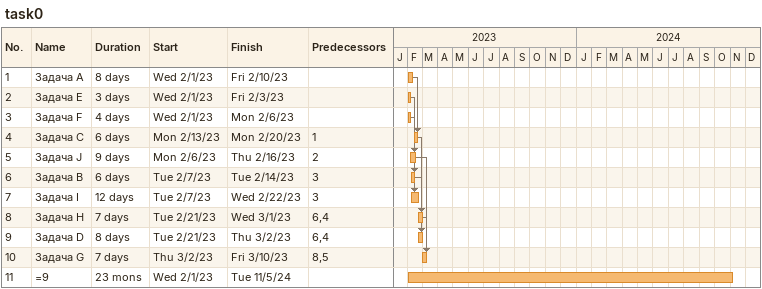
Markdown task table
task0

| ID | Task | Duration | Start | Finish | Predecessors |
|---|---|---|---|---|---|
| 1 | Задача A | 8d | 2023-02-01 | 2023-02-10 |  |
| 2 | Задача E | 3d | 2023-02-01 | 2023-02-03 |  |
| 3 | Задача F | 4d | 2023-02-01 | 2023-02-06 |  |
| 4 | Задача C | 6d | 2023-02-13 | 2023-02-20 | 1 |
| 5 | Задача J | 9d | 2023-02-06 | 2023-02-16 | 2 |
| 6 | Задача B | 6d | 2023-02-07 | 2023-02-14 | 3 |
| 7 | Задача I | 12d | 2023-02-07 | 2023-02-22 | 3 |
| 8 | Задача H | 7d | 2023-02-21 | 2023-03-01 | 6, 4 |
| 9 | Задача D | 8d | 2023-02-21 | 2023-03-02 | 6, 4 |
| 10 | Задача G | 7d | 2023-03-02 | 2023-03-10 | 8, 5 |
| 11 | =9 | 23mo | 2023-02-01 | 2024-11-05 |  |
